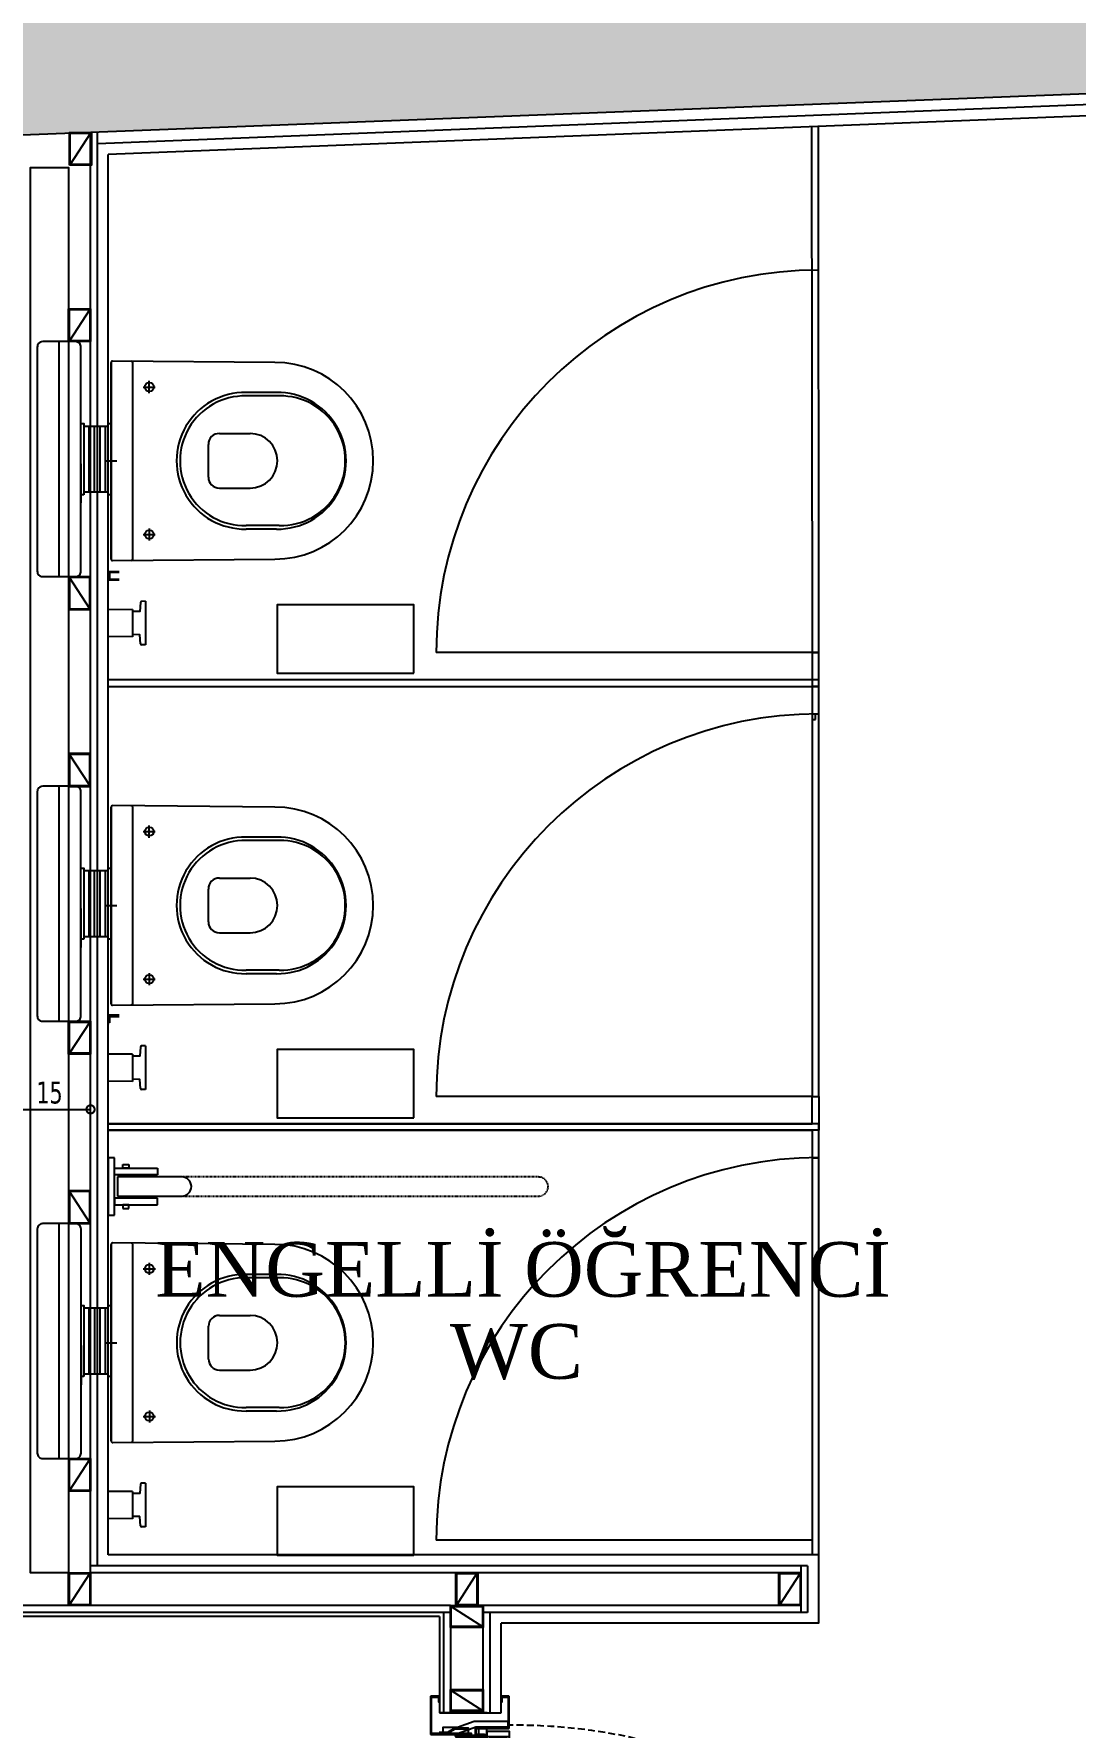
# Model space of a CAD drawing. Header units: millimetres. Extents: x -29311 to -3405, y 28913 to 42880.
# Drawn here: x -16898.5 to -16707.9, y 36493.8 to 36803.6 of the extents above; entities that cross this region are included whole.
import ezdxf

# ---------------------------------------------------------------- set-up
doc = ezdxf.new("R2010")
doc.units = ezdxf.units.MM
for name, pattern in [('CENTER2', [1.125, 0.75, -0.125, 0.125, -0.125]), ('DASHED2', [0.375, 0.25, -0.125]), ('HIDDEN', [0.375, 0.25, -0.125])]:
    doc.linetypes.add(name, pattern=pattern)
for name, color, linetype in [('A-BA', 1, 'Continuous'), ('A-DUVAR-ALCIPAN', 9, 'Continuous'), ('A-DUVAR-ALCIPAN-CELIK', 144, 'Continuous'), ('A-KAPI-AHSAP', 245, 'Continuous'), ('A-KAPI-AKSESUAR', 206, 'Continuous'), ('A-KAPI-METAL', 84, 'Continuous'), ('A-KAPI-PROFIL', 206, 'Continuous'), ('A-KAPLAMA-AHSAP', 34, 'Continuous'), ('A-KAPLAMA-SERAMIK', 31, 'Continuous'), ('A-OLCU-IC', 126, 'Continuous'), ('A-SIVA-ALCIPAN', 247, 'Continuous'), ('A-SIVA-IC', 97, 'Continuous'), ('A-TEFRIS-SABIT', 177, 'Continuous'), ('A-YAZI', 136, 'Continuous')]:
    doc.layers.add(name, color=color, linetype=linetype)
doc.layers.add('MB_TERFİS', color=253, linetype='Continuous', lineweight=20)
doc.layers.add('tarama-betonarme', color=252, linetype='Continuous', lineweight=13)
doc.styles.add('Dimension Text', font='tahoma.ttf', dxfattribs={"width": 0.8})
doc.styles.add('YAZ', font='times.ttf', dxfattribs={"height": 0.12})
doc.dimstyles.new('AYG-OLCU 1 to 2', dxfattribs={"dimtxt": 4, "dimasz": 3, "dimexe": 1.5, "dimexo": 1, "dimgap": 1, "dimtad": 1, "dimdec": 0, "dimdsep": 46, "dimtxsty": 'Dimension Text', "dimblk": 'DOTSMALL', "dimcen": 0, "dimclrd": 256, "dimclre": 256, "dimclrt": 256, "dimadec": 0, "dimazin": 0, "dimtfac": 1, "dimtdec": 0, "dimtofl": 0, "dimtmove": 1, "dimatfit": 3, "dimfxl": 1, "dimarcsym": 0})

# ---------------------------------------------------------------- blocks, each defined once
blk = doc.blocks.new('A$C7B0C6078')
for p, q in [((439.9, 361.7), (439.9, 3.3)), ((172.1, 301.2), (232.8, 301.2)), ((177.2, 307.5), (232.7, 307.5)), ((281.7, 232.5), (225.5, 232.5)), ((301.7, 212.5), (301.7, 152.5)), ((175.5, 182.5), (175.5, 182.5)), ((281.7, 132.5), (225.5, 132.5)), ((172.1, 63.8), (232.8, 63.8)), ((177.2, 57.5), (232.7, 57.5))]:
    blk.add_line(p, q)
at = {"color": 4, "linetype": 'CENTER2', "ltscale": 30}
for p, q in [((421, 317.5), (398.9, 317.5)), ((409.9, 306.4), (409.9, 328.6)), ((488.8, 182.5), (469.4, 182.5)), ((421, 47.5), (398.9, 47.5)), ((409.9, 58.6), (409.9, 36.4))]:
    blk.add_line(p, q, dxfattribs=at)
blk.add_lwpolyline([(480, 362, 0.416782), (477, 365), (180, 362.5, 1), (180, 2.5), (477, 0, 0.416585), (480, 3)], format="xyb", close=True)
for centre in [(409.9, 317.5), (409.9, 47.5)]:
    blk.add_circle(centre, 8)
for centre, radius, start, end in [((442.9, 361.7), 3, 90.4828, 180), ((174.9, 182.5), 125, 88.9853, 271.0147), ((169.9, 182.5), 118.7, 88.9853, 271.0147), ((234.9, 182.5), 125, 268.9853, 91.0147), ((234.9, 182.5), 118.7, 268.9853, 91.0147), ((225.5, 182.5), 50, 90, 180), ((281.7, 212.5), 20, 0, 90), ((225.5, 182.5), 50, 180, 270), ((281.7, 152.5), 20, 270, 0), ((442.9, 3.3), 3, 180, 269.5172)]:
    blk.add_arc(centre, radius, start, end)
blk = doc.blocks.new('engelli_bar')
for p, q in [((-2978.43, -757.43, 0), (-2978.43, -758.55, 0)), ((-2967.93, -757.43, 0), (-2978.43, -757.43, 0)), ((-2978.43, -758.55, 0), (-2967.93, -758.55, 0)), ((-2975.31, -758.55, 0), (-2976.52, -758.55, 0)), ((-2976.52, -758.55, 0), (-2976.52, -766.45, 0)), ((-2975.31, -766.45, 0), (-2975.31, -758.55, 0)), ((-2971.04, -758.55, 0), (-2969.83, -758.55, 0)), ((-2971.04, -766.45, 0), (-2971.04, -758.55, 0)), ((-2969.83, -758.55, 0), (-2969.83, -766.45, 0)), ((-2967.93, -758.55, 0), (-2967.93, -757.43, 0)), ((-2976.52, -760.08, 0), (-2977.18, -760.08, 0)), ((-2977.18, -760.08, 0), (-2977.18, -761.18, 0)), ((-2977.18, -761.18, 0), (-2976.52, -761.18, 0)), ((-2976.52, -761.18, 0), (-2976.52, -760.08, 0)), ((-2971.43, -759.1, 0), (-2974.93, -759.1, 0)), ((-2974.93, -759.1, 0), (-2974.93, -770.91, 0)), ((-2969.83, -760.08, 0), (-2969.17, -760.08, 0)), ((-2969.83, -761.18, 0), (-2969.83, -760.08, 0)), ((-2969.17, -761.18, 0), (-2969.83, -761.18, 0)), ((-2969.17, -760.08, 0), (-2969.17, -761.18, 0)), ((-2976.52, -766.45, 0), (-2975.31, -766.45, 0)), ((-2969.83, -766.45, 0), (-2971.04, -766.45, 0))]:
    blk.add_line(p, q)
at = {"color": 252, "linetype": 'DASHED2', "ltscale": 0.25}
for p, q in [((-2974.93, -770.91, 0), (-2974.93, -836.18, 0)), ((-2971.43, -836.18, 0), (-2971.43, -770.89, 0))]:
    blk.add_line(p, q, dxfattribs=at)
at = {"elevation": 0}
blk.add_lwpolyline([(-2971.43, -770.89), (-2971.43, -759.1)], dxfattribs=at)
for start, end in [(180, 270), (269.999, 0)]:
    blk.add_arc((-2973.18, -770.89, 0), 1.75, start, end)
at = {"color": 252, "linetype": 'DASHED2', "ltscale": 0.25}
for start, end in [(180, 270), (269.999, 0)]:
    blk.add_arc((-2973.18, -836.18, 0), 1.75, start, end, dxfattribs=at)
blk = doc.blocks.new('WC')
at = {"layer": 'A-TEFRIS-SABIT'}
for p, q in [((83781.92, 725.33), (83781.92, 733.33)), ((83781.92, 733.33), (83782.64, 733.31)), ((83782.83, 733.12), (83782.92, 731.48)), ((83782.95, 731.45), (83784.27, 731.43)), ((83784.27, 726.83), (83784.27, 731.83)), ((83784.27, 731.83), (83788.67, 731.79)), ((83788.73, 731.74), (83788.73, 726.91)), ((83781.92, 725.33), (83782.64, 725.34)), ((83782.83, 725.53), (83782.92, 727.17)), ((83782.95, 727.2), (83784.27, 727.22)), ((83784.27, 726.83), (83788.67, 726.86)), ((83788.21, 717.6), (83788.21, 681.65))]:
    blk.add_line(p, q, dxfattribs=at)
for points in [[(83732.79, 738.48), (83732.79, 725.98), (83757.79, 725.98), (83757.79, 738.48)], [(83788.21, 705.83), (83788.71, 705.83), (83788.71, 692.83), (83788.21, 692.83), (83788.21, 705.83)], [(83793.21, 705.83), (83793.71, 705.83), (83793.71, 692.83), (83793.21, 692.83), (83793.21, 705.83)]]:
    blk.add_lwpolyline(points, close=True, dxfattribs=at)
blk.add_lwpolyline([(83801.71, 678.83), (83801.71, 719.83, 0.414214), (83800.71, 720.83), (83794.71, 720.83, 0.414214), (83793.71, 719.83), (83793.71, 678.83, 0.414214), (83794.71, 677.83), (83800.71, 677.83, 0.414214)], format="xyb", close=True, dxfattribs=at)
blk.add_lwpolyline([(83801.71, 678.83), (83801.71, 719.83, 0.414214), (83800.71, 720.83), (83794.71, 720.83, 0.414214), (83793.71, 719.83), (83793.71, 678.83, 0.414214), (83794.71, 677.83), (83800.71, 677.83, 0.414214)], format="xyb", close=True, dxfattribs=at)
for points in [[(83797.71, 720.83), (83797.71, 677.83)], [(83793.71, 700.17), (83793.71, 707.33)], [(83788.21, 705.83), (83788.21, 692.83)], [(83788.21, 705.83), (83788.21, 692.83)], [(83793.21, 705.33), (83788.71, 705.33)], [(83789.21, 705.33), (83789.21, 693.33)], [(83790.21, 705.33), (83790.21, 693.33)], [(83791.21, 705.33), (83791.21, 693.33)], [(83792.21, 705.33), (83792.21, 693.33)], [(83788.71, 693.33), (83793.21, 693.33)]]:
    blk.add_lwpolyline(points, dxfattribs=at)
for centre, radius, start, end in [((83782.63, 733.11), 0.2, 3.0835, 89), ((83782.95, 731.48), 0.03, 183.0835, 269), ((83788.68, 731.74), 0.05, 0, 89.5), ((83782.63, 725.54), 0.2, 271, 356.9165), ((83782.95, 727.17), 0.03, 91, 176.9165), ((83788.68, 726.91), 0.05, 270.5, 360)]:
    blk.add_arc(centre, radius, start, end, dxfattribs=at)
at = {"layer": 'A-TEFRIS-SABIT', "xscale": 0.1, "yscale": 0.1, "zscale": 0.1}
blk.add_blockref('A$C7B0C6078', (83740.21, 681.38), dxfattribs=at)
at = {"layer": 'A-TEFRIS-SABIT', "rotation": 270}
blk.add_blockref('engelli_bar', (84546.15, -2302.12, 0), dxfattribs=at)
blk = doc.blocks.new('ISLAK ACIM')
at = {"layer": 'A-TEFRIS-SABIT'}
for p, q in [((82787.45, 16223.07), (82787.45, 16259.02)), ((82793.74, 16215.35), (82793.03, 16215.33)), ((82793.74, 16215.35), (82793.74, 16207.35)), ((82786.95, 16208.93), (82786.95, 16213.76)), ((82791.4, 16213.85), (82787, 16213.81)), ((82791.4, 16213.85), (82791.4, 16208.85)), ((82792.71, 16213.47), (82791.4, 16213.45)), ((82792.83, 16215.14), (82792.74, 16213.5)), ((82792.71, 16209.22), (82791.4, 16209.24)), ((82792.83, 16207.55), (82792.74, 16209.19)), ((82791.4, 16208.85), (82787, 16208.88)), ((82793.74, 16207.35), (82793.03, 16207.36))]:
    blk.add_line(p, q, dxfattribs=at)
blk.add_lwpolyline([(82773.95, 16261.85), (82773.95, 16220.85, 0.414214), (82774.95, 16219.85), (82780.95, 16219.85, 0.414214), (82781.95, 16220.85), (82781.95, 16261.85, 0.414214), (82780.95, 16262.85), (82774.95, 16262.85, 0.414214)], format="xyb", close=True, dxfattribs=at)
blk.add_lwpolyline([(82773.95, 16261.85), (82773.95, 16220.85, 0.414214), (82774.95, 16219.85), (82780.95, 16219.85, 0.414214), (82781.95, 16220.85), (82781.95, 16261.85, 0.414214), (82780.95, 16262.85), (82774.95, 16262.85, 0.414214)], format="xyb", close=True, dxfattribs=at)
for points in [[(82777.95, 16219.85), (82777.95, 16262.85)], [(82786.95, 16247.35), (82782.45, 16247.35)], [(82783.45, 16235.35), (82783.45, 16247.35)], [(82784.45, 16235.35), (82784.45, 16247.35)], [(82785.45, 16235.35), (82785.45, 16247.35)], [(82786.45, 16235.35), (82786.45, 16247.35)], [(82787.45, 16234.85), (82787.45, 16247.85)], [(82787.45, 16234.85), (82787.45, 16247.85)], [(82781.95, 16240.5), (82781.95, 16233.35)], [(82782.45, 16235.35), (82786.95, 16235.35)]]:
    blk.add_lwpolyline(points, dxfattribs=at)
for points in [[(82782.45, 16234.85), (82781.95, 16234.85), (82781.95, 16247.85), (82782.45, 16247.85), (82782.45, 16234.85)], [(82787.45, 16234.85), (82786.95, 16234.85), (82786.95, 16247.85), (82787.45, 16247.85), (82787.45, 16234.85)], [(82842.88, 16202.2), (82842.88, 16214.7), (82817.88, 16214.7), (82817.88, 16202.2)]]:
    blk.add_lwpolyline(points, close=True, dxfattribs=at)
for centre, radius, start, end in [((82793.03, 16215.13), 0.2, 91, 176.9165), ((82787, 16213.76), 0.05, 90.5, 180), ((82792.71, 16213.5), 0.03, 271, 356.9165), ((82792.71, 16209.19), 0.03, 3.0835, 89), ((82787, 16208.93), 0.05, 180, 269.5), ((82793.03, 16207.56), 0.2, 183.0835, 269)]:
    blk.add_arc(centre, radius, start, end, dxfattribs=at)
at = {"layer": 'A-TEFRIS-SABIT', "xscale": 0.1, "yscale": 0.1, "zscale": 0.1, "rotation": 180}
blk.add_blockref('A$C7B0C6078', (82835.45, 16259.3), dxfattribs=at)
blk = doc.blocks.new('40 60')
at = {"layer": 'A-DUVAR-ALCIPAN-CELIK'}
for points in [[(82132.16, 6001.66), (82132.16, 6007.66), (82128.16, 6007.66), (82128.16, 6001.66)], [(82132.01, 6001.81), (82132.01, 6007.51), (82128.31, 6007.51), (82128.31, 6001.81)]]:
    blk.add_lwpolyline(points, close=True, dxfattribs=at)
blk.add_lwpolyline([(82128.31, 6007.51), (82132.01, 6001.81)], dxfattribs=at)
blk = doc.blocks.new('A$C1989330F')
at = {"layer": 'A-KAPI-AKSESUAR'}
blk.add_lwpolyline([(27.5, 0), (-27.5, 0), (-27.5, -8), (27.5, -8)], close=True, dxfattribs=at)
blk.add_lwpolyline([(-125, -45), (-20, -45, 0.414214), (-10, -35), (-10, -8), (10, -8), (10, -32, -0.414214), (-23, -65), (-125, -65)], format="xyb", close=True, dxfattribs=at)
blk = doc.blocks.new('*U511')
at = {"ltscale": 12}
h = blk.add_hatch(dxfattribs=at)
h.set_pattern_fill('ANSI31', color=8, scale=5, angle=45)
h.set_pattern_definition([(90, (47.96, 20), (-15.875, 3e-15), [])])
h.paths.add_polyline_path([(1004, -130), (44, -130), (44, -160), (1004, -160)])
at = {"color": 8, "linetype": 'HIDDEN', "ltscale": 50}
blk.add_lwpolyline([(12.6, -176.2), (12.6, -1188.5, 0.417281), (1024.9, -165.6)], format="xyb", dxfattribs=at)
at = {"layer": 'A-KAPI-AHSAP'}
for points in [[(44, -165), (34, -165), (34, -148), (34, -148), (34, -125), (44, -125), (44, -165)], [(44, -125), (1004, -125)], [(1004, -165), (1004, -125), (1014, -125), (1014, -165), (1014, -165), (1014, -165), (1004, -165)], [(1004, -165), (44, -165)]]:
    blk.add_lwpolyline(points, dxfattribs=at)
blk.add_lwpolyline([(1004, -130), (44, -130), (44, -160), (1004, -160)], close=True, dxfattribs=at)
at = {"layer": 'A-KAPI-AKSESUAR'}
for radius in [10, 5, 4]:
    blk.add_circle((12, -175), radius, dxfattribs=at)
at = {"layer": 'A-KAPI-METAL'}
for points in [[(-29, -21.2), (39, -21.2, -0.414214), (40, -22.2), (40, -95.9), (38, -95.9), (38, -23.7, 0.414214), (37.5, -23.2), (-27.5, -23.2, 0.414214), (-28, -23.7), (-28, -35.2, 0.414214), (-27.5, -35.7), (-20, -35.7), (-20, -37.7), (-29, -37.7, -0.414214), (-30, -36.7), (-30, -22.2, -0.414214)], [(1077, -21.2), (1009, -21.2, 0.414214), (1008, -22.2), (1008, -95.9), (1010, -95.9), (1010, -23.7, -0.414214), (1010.5, -23.2), (1075.5, -23.2, -0.414214), (1076, -23.7), (1076, -35.2, -0.414214), (1075.5, -35.7), (1068, -35.7), (1068, -37.7), (1077, -37.7, 0.414214), (1078, -36.7), (1078, -22.2, 0.414214)], [(-30, -151, -0.414214), (-29, -150), (-20, -150), (-20, -152), (-27.5, -152, 0.414214), (-28, -152.5), (-28, -162.5, 0.414214), (-27.5, -163), (26.5, -163, 0.414214), (27, -162.5), (27, -105, -0.414214), (28.2, -104), (41, -104, -0.414154), (42, -105), (42, -119.5), (42, -82.6), (42, -68.4), (42, -82.6), (40, -82.6), (40, -68.4, -1), (44, -68.4), (44, -119.8, -0.934642), (40, -119.5), (40, -106.5, 0.414214), (39.5, -106), (29.5, -106, 0.414214), (29, -106.5), (29, -164, -0.414214), (28, -165), (-29, -165, -0.414214), (-30, -164)], [(1078, -151, 0.414214), (1077, -150), (1068, -150), (1068, -152), (1075.5, -152, -0.414214), (1076, -152.5), (1076, -162.5, -0.414214), (1075.5, -163), (1021.5, -163, -0.414214), (1021, -162.5), (1021, -104, 0.414214), (1019.7, -103), (1007, -103, 0.414154), (1006, -104), (1005.9, -119.5), (1006, -82.6), (1006, -68.4), (1006, -82.6), (1008, -82.6), (1008, -68.4, 1), (1004, -68.4), (1004, -119.8, 0.938583), (1007.9, -119.5), (1008, -105.5, -0.414214), (1008.5, -105), (1018.4, -105, -0.414214), (1019, -105.5), (1019, -164, 0.414214), (1020, -165), (1077, -165, 0.414214), (1078, -164)]]:
    blk.add_lwpolyline(points, format="xyb", close=True, dxfattribs=at)
at = {"layer": 'A-KAPI-PROFIL'}
for points in [[(16.5, -100.9), (27.5, -70.4), (27.5, -36.5), (37.5, -36.5), (37.5, -72.2), (25.9, -104.3), (25.9, -163), (16.5, -163)], [(1031.5, -100.9), (1020.5, -70.4), (1020.5, -43.8), (1010.5, -43.8), (1010.5, -72.2), (1022.1, -104.3), (1022.1, -163), (1031.5, -163)]]:
    blk.add_lwpolyline(points, close=True, dxfattribs=at)
for points in [[(36.5, -36.8), (37.5, -36.8), (37.5, -52.5), (29.6, -66.1), (29.6, -89.8), (36.6, -89.8), (36.6, -90.8), (28.6, -90.8), (28.6, -65.8), (36.5, -52.2), (36.5, -36.8)], [(1011.5, -36.8), (1010.5, -36.8), (1010.5, -52.5), (1018.3, -66.1), (1018.3, -89.8), (1011.3, -89.8), (1011.3, -90.8), (1019.3, -90.8), (1019.3, -65.8), (1011.5, -52.2), (1011.5, -36.8)]]:
    blk.add_lwpolyline(points, dxfattribs=at)
at = {"layer": 'A-KAPI-PROFIL', "color": 8}
for points in [[(39.7, -111.2, 0.414214), (37.7, -109.2), (31.3, -109.2, 0.414214), (29.3, -111.2), (29.3, -122, 0.414214), (31.3, -124), (45.3, -124, 0.414214), (46.3, -123), (46.3, -120, 1), (44.3, -120), (44.3, -121.5), (39.7, -121.5)], [(1018.7, -111.2, 0.414214), (1016.7, -109.2), (1010.2, -109.2, 0.414214), (1008.2, -111.2), (1008.2, -121.5), (1003.7, -121.5), (1003.7, -120, 1), (1001.7, -120), (1001.7, -123, 0.414214), (1002.7, -124), (1014, -124), (1016.7, -124, 0.414214), (1018.7, -122)]]:
    blk.add_lwpolyline(points, format="xyb", close=True, dxfattribs=at)
at = {"layer": 'DEFPOINTS', "linetype": 'ByBlock', "ltscale": 12}
for p, q in [((0, -37.7), (0, -150)), ((1048, -37.7), (1048, -125))]:
    blk.add_line(p, q, dxfattribs=at)
at = {"ltscale": 12, "xscale": -1, "rotation": 180}
blk.add_blockref('A$C1989330F', (916, -125), dxfattribs=at)
at = {"ltscale": 12}
blk.add_blockref('A$C1989330F', (916, -165), dxfattribs=at)
blk = doc.blocks.new('_DotSmall')
at = {"color": 0, "linetype": 'ByBlock', "const_width": 0.5}
blk.add_lwpolyline([(-0.0625, 0, 1), (0.0625, 0, 1)], format="xyb", close=True, dxfattribs=at)
blk = doc.blocks.new('*D399')
at = {"layer": 'A-OLCU-IC', "lineweight": -2, "transparency": 16777216}
for p, q in [((-16903.11, 36606.85), (-16903.11, 36608.35)), ((-16903.11, 36606.85), (-16888.11, 36606.85)), ((-16888.11, 36606.85), (-16888.11, 36608.35))]:
    blk.add_line(p, q, dxfattribs=at)
at = {"layer": 'DEFPOINTS', "color": 0, "transparency": 16777216}
for p in [(-16903.11, 36606.73), (-16888.11, 36606.85), (-16888.11, 36606.73)]:
    blk.add_point(p, dxfattribs=at)
at = {"layer": 'A-OLCU-IC', "lineweight": -2, "transparency": 16777216, "xscale": 3, "yscale": 3, "zscale": 3, "rotation": 180}
blk.add_blockref('_DotSmall', (-16903.11, 36606.85), dxfattribs=at)
at = {"layer": 'A-OLCU-IC', "lineweight": -2, "transparency": 16777216, "xscale": 3, "yscale": 3, "zscale": 3}
blk.add_blockref('_DotSmall', (-16888.11, 36606.85), dxfattribs=at)
at = {"layer": 'A-OLCU-IC', "transparency": 16777216, "insert": (-16895.61, 36609.89), "char_height": 4, "attachment_point": 5, "style": 'Dimension Text'}
blk.add_mtext('15', dxfattribs=at)

msp = doc.modelspace()

# ---------------------------------------------------------------- hatches: boundary and pattern name
at = {"layer": 'A-TEFRIS-SABIT'}
h = msp.add_hatch(color=256, dxfattribs=at)
h.dxf.hatch_style = 1
h.paths.add_polyline_path([(-16884.66, 36703.87), (-16882.86, 36703.87), (-16882.86, 36703.67), (-16884.86, 36703.67), (-16884.86, 36705.27), (-16882.86, 36705.27), (-16882.86, 36705.07), (-16884.66, 36705.07)])
at = {"layer": 'tarama-betonarme'}
h = msp.add_hatch(dxfattribs=at)
h.set_pattern_fill('ANSI35', color=256, scale=25, style=0)
h.set_pattern_definition([(45, (-65876.5644, 50245.5134), (-4.4194174, 4.4194174), []), (45, (-65872.145, 50245.5134), (-4.4194174, 4.4194174), [7.8125, -1.5625, 0, -1.5625])])
h.paths.add_polyline_path([(-18785.37, 34895.54), (-19021.29, 36702.95), (-14216.73, 36889.18), (-13835.02, 34913.14)], flags=16)
h.paths.add_polyline_path([(-18811.7, 34865.45), (-19055.29, 36731.65), (-14192.15, 36920.15), (-13798.7, 34883.26)])

# ---------------------------------------------------------------- linework, layer by layer
at = {"layer": 'A-BA'}
msp.add_line((-18125.74, 36737.66), (-14190.99, 36890.17), dxfattribs=at)
at = {"layer": 'A-DUVAR-ALCIPAN'}
for p, q in [((-16888.11, 36522.07), (-16888.11, 36785.44)), ((-16886.86, 36523.32), (-16886.86, 36785.48)), ((-16823.48, 36514.82), (-16823.48, 36496.47)), ((-16822.23, 36516.07), (-16822.23, 36496.47)), ((-16816.23, 36496.47), (-16816.23, 36516.07)), ((-16814.98, 36496.47), (-16814.98, 36514.82))]:
    msp.add_line(p, q, dxfattribs=at)
for points in [[(-16756.86, 36523.32), (-16888.11, 36523.32)], [(-16758.11, 36523.32), (-16758.11, 36514.82)], [(-16756.86, 36523.32), (-16756.86, 36514.82)], [(-16758.11, 36522.07), (-16888.11, 36522.07)], [(-16822.23, 36516.07), (-16955.23, 36516.07)], [(-16822.23, 36514.82), (-16955.23, 36514.82)], [(-16758.11, 36516.07), (-16817.23, 36516.07)], [(-16756.86, 36514.82), (-16816.23, 36514.82)]]:
    msp.add_lwpolyline(points, dxfattribs=at)
at = {"layer": 'A-DUVAR-ALCIPAN-CELIK'}
msp.add_lwpolyline([(-16892.11, 36522.07), (-16899.11, 36522.07), (-16899.11, 36779.2), (-16892.11, 36779.2)], close=True, dxfattribs=at)
at = {"layer": 'A-KAPLAMA-AHSAP'}
for p, q in [((-16754.84, 36690.42), (-16756.04, 36690.42)), ((-16756.04, 36690.42), (-16756.04, 36684.22)), ((-16754.84, 36684.22), (-16754.84, 36690.42)), ((-16754.84, 36685.42), (-16884.86, 36685.42)), ((-16884.86, 36684.22), (-16756.04, 36684.22)), ((-16756.04, 36684.22), (-16756.04, 36675.42)), ((-16756.04, 36684.22), (-16754.84, 36684.22)), ((-16754.84, 36679.21), (-16754.84, 36685.42)), ((-16756.07, 36679.21), (-16754.84, 36679.21)), ((-16756.04, 36678.21), (-16755.44, 36678.21)), ((-16755.44, 36678.21), (-16755.44, 36679.21)), ((-16755.44, 36679.21), (-16754.84, 36679.21)), ((-16756.04, 36604.22), (-16756.04, 36609.22)), ((-16755.44, 36609.22), (-16754.84, 36609.22)), ((-16754.84, 36609.22), (-16754.84, 36603.02)), ((-16754.84, 36604.22), (-16884.86, 36604.22)), ((-16884.86, 36604.22), (-16756.04, 36604.22)), ((-16754.84, 36525.32), (-16754.84, 36604.22)), ((-16884.86, 36603.02), (-16756.04, 36603.02)), ((-16754.84, 36603.02), (-16884.86, 36603.02)), ((-16756.04, 36603.02), (-16756.04, 36525.32)), ((-16756.07, 36598.01), (-16754.84, 36598.01)), ((-16755.44, 36598.01), (-16754.84, 36598.01))]:
    msp.add_line(p, q, dxfattribs=at)
for points in [[(-16756.04, 36690.42), (-16754.84, 36690.42), (-16754.9, 36786.7), (-16756.13, 36786.65)], [(-16756.04, 36609.22), (-16754.84, 36609.22), (-16754.84, 36684.22), (-16756.04, 36684.22)]]:
    msp.add_lwpolyline(points, close=True, dxfattribs=at)
for points in [[(-16756.04, 36690.42), (-16824.84, 36690.42)], [(-16756.04, 36609.22), (-16824.84, 36609.22)], [(-16756.04, 36528.02), (-16824.84, 36528.02)]]:
    msp.add_lwpolyline(points, dxfattribs=at)
for centre in [(-16754.84, 36690.42), (-16754.84, 36609.22), (-16754.84, 36528.02)]:
    msp.add_arc(centre, 70, 90, 180, dxfattribs=at)
at = {"layer": 'A-KAPLAMA-SERAMIK', "ltscale": 0.1}
for p, q in [((-16884.86, 36525.32), (-16884.86, 36781.56)), ((-16812.98, 36496.47), (-16812.98, 36512.82))]:
    msp.add_line(p, q, dxfattribs=at)
for points in [[(-16645.24, 36791.04), (-16884.86, 36781.56)], [(-16754.86, 36525.32), (-16884.86, 36525.32)], [(-16754.86, 36525.32), (-16754.86, 36512.82), (-16812.98, 36512.82)]]:
    msp.add_lwpolyline(points, dxfattribs=at)
at = {"layer": 'A-SIVA-ALCIPAN'}
msp.add_line((-16824.23, 36514.07), (-16824.23, 36496.47), dxfattribs=at)
for points in [[(-16824.23, 36514.07), (-16955.23, 36514.07)], [(-16824.23, 36496.47), (-16812.98, 36496.47)]]:
    msp.add_lwpolyline(points, dxfattribs=at)
at = {"layer": 'A-SIVA-IC'}
msp.add_lwpolyline([(-16643.24, 36793.12), (-16886.86, 36783.48)], dxfattribs=at)
at = {"layer": 'A-TEFRIS-SABIT'}
for p, q in [((-16884.86, 36703.67), (-16884.86, 36705.27)), ((-16884.86, 36705.27), (-16882.86, 36705.27)), ((-16884.86, 36705.27), (-16884.86, 36705.07)), ((-16884.86, 36703.87), (-16884.86, 36703.67)), ((-16882.86, 36703.67), (-16884.86, 36703.67)), ((-16884.66, 36705.07), (-16884.66, 36703.87)), ((-16882.86, 36705.07), (-16884.66, 36705.07)), ((-16884.66, 36705.07), (-16884.66, 36703.87)), ((-16884.66, 36703.87), (-16882.86, 36703.87)), ((-16884.86, 36622.47), (-16884.86, 36624.07)), ((-16884.86, 36624.07), (-16882.86, 36624.07)), ((-16884.86, 36624.07), (-16884.86, 36623.87)), ((-16884.86, 36623.87), (-16884.86, 36624.07)), ((-16882.86, 36624.07), (-16884.86, 36624.07)), ((-16884.86, 36624.07), (-16884.86, 36622.47)), ((-16884.86, 36622.67), (-16884.86, 36622.47)), ((-16884.86, 36622.47), (-16884.86, 36622.67)), ((-16884.66, 36623.87), (-16884.66, 36622.67)), ((-16884.66, 36623.87), (-16884.66, 36622.67)), ((-16882.86, 36623.87), (-16884.66, 36623.87)), ((-16884.66, 36622.67), (-16884.66, 36623.87)), ((-16884.66, 36623.87), (-16882.86, 36623.87)), ((-16884.66, 36622.67), (-16884.66, 36623.87)), ((-16836.39, 36525.32), (-16861.39, 36525.32)), ((-16756.86, 36525.32), (-16758.06, 36525.32))]:
    msp.add_line(p, q, dxfattribs=at)

# ---------------------------------------------------------------- block references
at = {"layer": 'A-DUVAR-ALCIPAN-CELIK', "xscale": -1}
for p in [(65240.2, 30777.93), (65240.05, 30745.66), (65240.05, 30615.32), (65240.06, 30535.32)]:
    msp.add_blockref('40 60', p, dxfattribs=at)
at = {"layer": 'A-DUVAR-ALCIPAN-CELIK', "rotation": 180}
for p in [(65240.05, 42705.97), (65240.05, 42673.61), (65240.06, 42593.61)]:
    msp.add_blockref('40 60', p, dxfattribs=at)
at = {"layer": 'A-DUVAR-ALCIPAN-CELIK', "xscale": -1}
for p, rotation in [((-99020.27, 42523.72), 180), ((-98949.39, 42523.72), 180), ((-98890.27, 42523.72), 180), ((-10814.57, 118644.23), 90), ((-10814.57, 118628.85), 90)]:
    msp.add_blockref('40 60', p, dxfattribs=dict(at, rotation=rotation))
at = {"layer": 'A-KAPI-AHSAP', "xscale": 0.1, "yscale": 0.1, "zscale": 0.1, "rotation": 90.00000000000004}
msp.add_blockref('*U511', (-16828, 36391.68), dxfattribs=at)
at = {"layer": 'A-TEFRIS-SABIT', "extrusion": (0, 0, -1), "xscale": -1, "zscale": -1}
for p in [(99671.81, 20484.47), (99671.81, 20403.12)]:
    msp.add_blockref('ISLAK ACIM', p, dxfattribs=at)
at = {"layer": 'MB_TERFİS', "rotation": 180}
msp.add_blockref('WC', (66903.86, 37263.79), dxfattribs=at)

# ---------------------------------------------------------------- texts
at = {"layer": 'A-YAZI', "insert": (-16903.76, 36582.58), "char_height": 10, "width": 175.9417, "attachment_point": 1, "line_spacing_factor": 0.9, "style": 'YAZ'}
msp.add_mtext('\\pi-12.5158,l40,t57.4842;ENGELLİ ÖĞRENCİ \\P\\pi41.43157,t111.43157;WC', dxfattribs=at)

# ---------------------------------------------------------------- dimensions: what is measured, and where the dimension line sits
at = {"layer": 'A-OLCU-IC'}
dim = msp.add_linear_dim(base=(-16888.11, 36606.85), p1=(-16903.11, 36606.73), p2=(-16888.11, 36606.73), dimstyle='AYG-OLCU 1 to 2', override={"dimfxl": 30, "dimfxlon": 1}, dxfattribs=at)
dim.commit()
dim.dimension.update_dxf_attribs({"geometry": '*D399', "text_midpoint": (-16895.61, 36609.89)})

doc.saveas('drawing.dxf')
